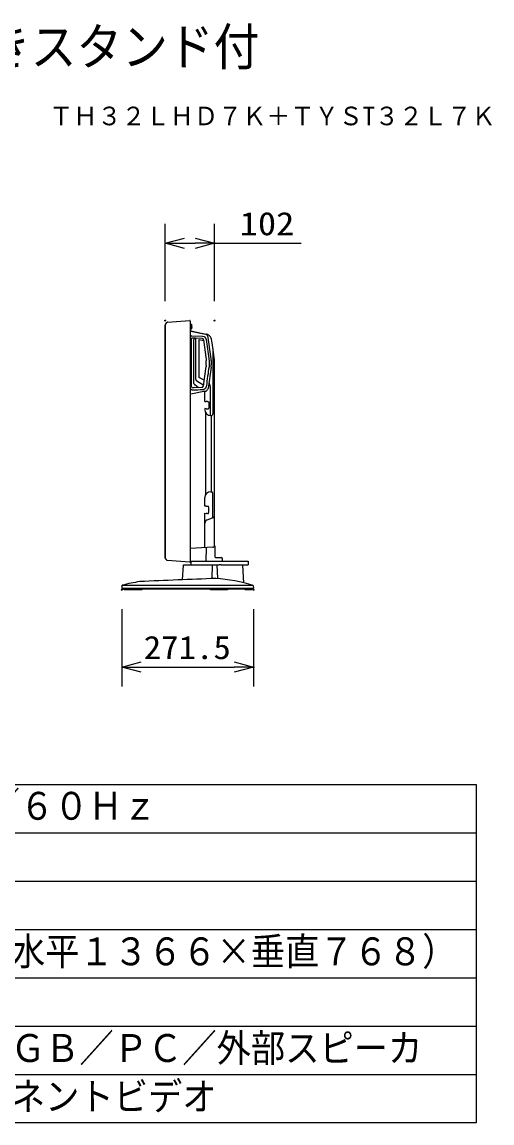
# Model space of a CAD drawing. Units: millimetres, scale not verified. Extents: x -62 to 64, y -56 to 57.
# Drawn here: x 15.6 to 64.2, y -56.5 to 57.4 of the extents above; entities that cross this region are included whole.
import ezdxf
from ezdxf.enums import TextEntityAlignment as Align

# ---------------------------------------------------------------- set-up
doc = ezdxf.new("R2010")
doc.units = ezdxf.units.MM
doc.header["$LTSCALE"] = 0.190265
doc.header["$PDMODE"] = 32
doc.header["$PDSIZE"] = 0.0951
for name, color, linetype in [('0-0_MOJI1', 2, 'Continuous'), ('0-1_TOUROKU', 1, 'Continuous'), ('0-2_GAIKEI', 1, 'Continuous'), ('0-3_WAKU', 3, 'Continuous'), ('0-4_DEFPOINTS', 7, 'Continuous')]:
    doc.layers.add(name, color=color, linetype=linetype)
doc.styles.add('ＭＳ ゴシック', font='')
doc.styles.get('ＭＳ ゴシック').set_extended_font_data('MS Gothic')

# ---------------------------------------------------------------- blocks, each defined once
blk = doc.blocks.new('_OPEN30')
at = {"layer": '0-4_DEFPOINTS'}
blk.add_line((0, 0), (-1, 0), dxfattribs=at)
blk.add_lwpolyline([(-1, 0.26795), (0, 0), (-1, -0.26795)], dxfattribs=at)

msp = doc.modelspace()

# ---------------------------------------------------------------- linework, layer by layer
at = {"layer": '0-2_GAIKEI', "color": 7}
for p, q in [((30.4175, 26.0922), (30.5656, 26.3047)), ((30.6407, 26.3472), (32.9382, 26.5062)), ((32.9874, 26.4566), (32.9874, 1.5765)), ((30.3996, 25.8706), (30.3996, 26.0418)), ((30.3996, 26.035), (30.3996, 25.8706)), ((32.9874, 25.6656), (33.1128, 25.6656)), ((33.0882, 25.4415), (33.1729, 25.4311)), ((33.1128, 25.6656), (33.1374, 25.6905)), ((33.1374, 25.9571), (33.1374, 25.9166)), ((33.1374, 25.897), (33.1374, 25.9166)), ((33.1374, 25.7805), (33.1374, 25.897)), ((33.1374, 25.7805), (33.1374, 25.745)), ((33.1374, 25.6905), (33.1374, 25.745)), ((33.1729, 25.4311), (34.6151, 25.1202)), ((35.4996, 3.27), (35.4996, 21.9373)), ((35.3105, 3.0703), (32.9874, 2.9435)), ((30.3996, 2.1618), (30.3996, 1.9604)), ((30.3996, 1.9853), (30.3996, 2.1618)), ((30.6025, 1.6878), (30.3996, 1.9604)), ((32.9339, 1.5266), (30.6025, 1.6878)), ((32.3115, 1.2602), (35.9797, 1.2602)), ((33.0863, 1.6099), (38.9562, 1.6099)), ((33.0863, 1.2602), (33.0863, 1.6099)), ((35.8897, 2.0105), (36.1898, 2.0105)), ((36.1898, 1.2602), (35.9797, 1.2602)), ((36.264, 1.9364), (36.1898, 2.0105)), ((36.1898, 1.2602), (38.9562, 1.2602)), ((36.264, 1.9364), (36.264, 1.6099)), ((38.3912, 1.2107), (38.4834, -0.6118)), ((38.9562, 1.6099), (38.9562, 1.435)), ((38.9562, 1.6099), (38.9562, 1.2602)), ((25.9116, -0.9435), (25.9011, -1.1782)), ((25.9116, -0.9435), (25.9611, -0.8678)), ((39.4903, -0.8822), (39.5069, -1.1782)), ((25.9505, -1.1782), (25.9505, -1.2281)), ((25.9505, -1.2281), (39.4576, -1.2281))]:
    msp.add_line(p, q, dxfattribs=at)
at = {"layer": '0-2_GAIKEI'}
for p, q in [((33.0423, 25.3958), (32.991, 25.3958)), ((34.5533, 25.0659), (33.0423, 25.3958)), ((33.0669, 24.5395), (33.0669, 19.7685)), ((33.1374, 24.9402), (34.2497, 24.9155)), ((33.4888, 24.6895), (33.2169, 24.6895)), ((33.4888, 24.6895), (33.314, 24.6895)), ((33.3634, 20.0094), (33.3634, 24.5385)), ((34.2086, 24.6646), (33.4888, 24.6895)), ((33.5735, 20.3993), (33.5735, 24.6865)), ((33.8895, 24.5644), (34.3645, 24.4655)), ((33.8895, 20.617), (33.8895, 24.5644)), ((34.2497, 24.9155), (34.4246, 24.8554)), ((34.3573, 24.5342), (34.4898, 23.5297)), ((34.4246, 24.8554), (34.5992, 24.6558)), ((34.5992, 24.6558), (34.6238, 24.566)), ((35.1289, 22.5624), (34.8288, 24.7709)), ((34.4898, 23.4943), (34.6238, 22.4775)), ((35.3177, 23.614), (35.3177, 17.2646)), ((34.3598, 19.763), (34.6238, 21.7519)), ((34.6238, 22.4775), (34.6399, 22.3433)), ((34.6399, 21.8933), (34.6238, 21.7519)), ((34.6399, 21.8933), (34.6399, 22.3433)), ((35.1289, 21.7027), (34.8288, 19.5013)), ((34.9151, 22.5181), (34.9242, 22.3433)), ((34.9242, 22.3433), (34.9242, 22.1173)), ((34.9242, 22.1173), (34.9242, 21.8933)), ((35.1429, 22.3683), (35.1289, 22.5624)), ((35.1289, 21.7027), (35.1429, 21.9182)), ((35.1429, 22.3683), (35.1429, 21.9182)), ((33.0669, 19.3654), (32.991, 19.4658)), ((34.1662, 19.5894), (33.2715, 19.5686)), ((33.4394, 19.8506), (33.4221, 19.8679)), ((33.7977, 19.5808), (33.4394, 19.8506)), ((34.3725, 19.811), (33.6714, 20.2273)), ((34.9118, 20.1102), (34.9893, 19.8418)), ((34.9893, 19.8418), (35.0399, 19.5784)), ((35.0414, 19.5718), (35.0493, 19.5417)), ((35.0493, 19.5417), (35.0493, 16.69)), ((33.0423, 18.8905), (32.991, 18.8905)), ((34.5533, 19.2153), (33.0423, 18.8905)), ((34.4898, 18.7898), (34.4898, 19.1763)), ((34.4898, 18.6396), (34.4898, 19.0403)), ((34.4898, 18.14), (34.4898, 18.7898)), ((34.4826, 18.1273), (34.608, 18.143)), ((34.608, 17.3929), (34.6576, 17.3929)), ((34.6576, 17.3929), (34.8694, 17.3929)), ((34.7668, 18.143), (34.7582, 18.143)), ((34.7668, 18.143), (34.7933, 18.143)), ((34.7933, 18.143), (34.8606, 18.143)), ((34.8606, 18.143), (34.8922, 18.0283)), ((34.908, 17.5781), (34.8694, 17.3929)), ((34.908, 17.5781), (34.8922, 17.5022)), ((34.908, 17.7672), (34.908, 17.5781)), ((34.5992, 8.5521), (34.5992, 16.9337)), ((35.0826, 16.689), (35.2436, 16.689)), ((35.1906, 8.8067), (35.1906, 16.689)), ((35.0898, 8.8067), (35.2507, 8.8067)), ((35.3248, 6.2918), (35.3248, 8.2311)), ((34.6151, 7.3148), (34.6647, 7.3148)), ((34.6647, 7.3148), (34.8765, 7.3148)), ((34.9151, 7.1296), (34.8765, 7.3148)), ((34.9151, 7.1296), (34.8993, 7.2055)), ((34.8993, 6.6794), (34.9151, 6.8559)), ((34.9151, 6.9405), (34.9151, 7.1296)), ((34.9151, 6.8559), (34.9151, 6.9405)), ((34.4898, 3.0255), (34.4898, 6.5804)), ((34.4898, 6.5804), (34.6151, 6.5647)), ((34.6647, 6.5647), (34.6151, 6.5647)), ((34.7653, 6.5647), (34.6647, 6.5647)), ((34.7181, 5.8929), (35.2712, 6.098)), ((34.7739, 6.5647), (34.7653, 6.5647)), ((34.7739, 6.5647), (34.8004, 6.5647)), ((34.8004, 6.5647), (34.8677, 6.5647)), ((34.8677, 6.5647), (34.8993, 6.6794)), ((34.6274, 1.6099), (34.6526, 3.0344)), ((35.2499, 1.2336), (35.2076, -0.1843)), ((35.8228, -0.1829), (35.7731, 1.2336)), ((25.9611, -0.8678), (39.4417, -0.8678)), ((25.9011, -1.1782), (39.5069, -1.1782)), ((26.1517, -1.3287), (26.1517, -1.2281)), ((27.9929, -1.3287), (26.1517, -1.3287)), ((27.9929, -1.2281), (27.9929, -1.3287)), ((35.0882, -1.3287), (35.0882, -1.2281)), ((36.8395, -1.3287), (35.0882, -1.3287)), ((36.8395, -1.2281), (36.8395, -1.3287)), ((38.6561, -1.3287), (38.6561, -1.2281)), ((39.0075, -1.3287), (38.6561, -1.3287)), ((39.2914, -1.3287), (39.0075, -1.3287)), ((39.2914, -1.2281), (39.2914, -1.3287)), ((39.4576, -1.2281), (39.4576, -1.1782))]:
    msp.add_line(p, q, dxfattribs=at)
at = {"layer": '0-2_GAIKEI', "color": 7}
for points in [[(32.9874, 26.4566), (32.9874, 26.4813), (32.9733, 26.4813), (32.9733, 26.4972), (32.9628, 26.4972), (32.9628, 26.5062), (32.9382, 26.5062)], [(30.3996, 25.8706), (30.3996, 2.1618), (30.3996, 25.8706)], [(33.1374, 25.9571), (33.1374, 26.0665), (33.1128, 26.0965), (32.9874, 26.0965)], [(32.9874, 25.4963), (32.998, 25.4804), (33.0474, 25.4557), (33.0882, 25.4415)], [(35.0247, 24.8802), (34.9646, 24.9296), (34.8745, 25.0055), (34.7899, 25.0549), (34.6752, 25.106), (34.6151, 25.1202)], [(35.2648, 23.9692), (35.1994, 24.4141), (35.1906, 24.5555), (35.1748, 24.6048), (35.1392, 24.6808), (35.1148, 24.755), (35.0651, 24.815), (35.0247, 24.8802), (34.9646, 24.9296)], [(35.4996, 21.9373), (35.4996, 22.3786), (35.4906, 22.4528), (35.2648, 23.9692)], [(35.5543, 2.021), (35.5383, 3.1618), (35.4905, 3.2106)], [(32.1859, -0.3028), (32.2762, 1.2107), (32.2762, 1.2358), (32.2866, 1.2358), (32.2866, 1.246), (32.3115, 1.246), (32.3115, 1.2602)], [(35.5543, 2.021), (35.5791, 2.0105), (35.8897, 2.0105)], [(35.8897, 2.0105), (36.1898, 2.0105), (36.264, 1.9364)], [(38.342, 1.2602), (38.342, 1.246), (38.3666, 1.246), (38.3806, 1.2358), (38.3806, 1.2198), (38.3912, 1.2107)]]:
    msp.add_lwpolyline(points, dxfattribs=at)
at = {"layer": '0-2_GAIKEI'}
for points in [[(34.8288, 24.7709), (34.8288, 24.7956), (34.8041, 24.8557), (34.7689, 24.9211), (34.7282, 24.9651), (34.6788, 25.0198), (34.6188, 25.0551), (34.5533, 25.0659)], [(34.6238, 24.566), (34.6647, 24.3152), (34.6998, 24.0646), (34.7245, 23.8297), (34.7653, 23.5791), (34.8004, 23.3284), (34.8393, 23.0795), (34.864, 22.829), (34.8993, 22.5781), (34.9151, 22.5181)], [(34.4898, 23.5297), (34.4987, 23.4943), (34.4898, 23.4943)], [(34.9279, 21.9182), (34.9188, 21.7433), (34.8782, 21.4926), (34.8429, 21.2421), (34.8182, 20.9913), (34.7776, 20.7512), (34.744, 20.5023), (34.7034, 20.2516), (34.6788, 20.0009), (34.6436, 19.7502), (34.6274, 19.6904), (34.5533, 19.5013), (34.3434, 19.3512), (34.2533, 19.3406)], [(34.4387, 20.3257), (34.2144, 20.4423), (33.9884, 20.5517), (33.8895, 20.617)], [(33.1924, 19.3), (33.0669, 19.3654), (32.991, 19.4658)], [(34.5533, 19.2153), (34.6188, 19.2259), (34.6788, 19.2647), (34.7282, 19.3), (34.7689, 19.3654), (34.8041, 19.4148), (34.8288, 19.4908), (34.8288, 19.5013)], [(33.3266, 19.3159), (33.217, 19.3), (33.1924, 19.3)], [(33.5031, 19.3159), (33.3266, 19.3159), (33.217, 19.3)], [(34.2533, 19.3406), (34.0027, 19.3406), (33.7519, 19.3247), (33.5031, 19.3159), (33.3266, 19.3159)], [(34.608, 17.3929), (34.4826, 17.4015), (34.4826, 17.289)], [(34.7582, 18.143), (34.6576, 18.143), (34.608, 18.143)], [(34.8922, 18.0283), (34.908, 17.8517), (34.908, 17.7672)], [(35.3177, 17.2646), (35.3088, 17.0051), (35.3088, 16.8886)], [(35.3088, 17.0051), (35.3088, 16.8886), (35.2436, 16.689)], [(34.6151, 7.3148), (34.4898, 7.3061), (34.4898, 8.2067)], [(35.3159, 8.4907), (35.3159, 8.6072), (35.2507, 8.8067)], [(35.3248, 8.2311), (35.3159, 8.4907), (35.3159, 8.6072)]]:
    msp.add_lwpolyline(points, dxfattribs=at)
at = {"layer": '0-2_GAIKEI', "color": 7}
for centre, radius, start, end in [((30.6477, 26.2475), 0.1, 93.95881, 145.11992), ((30.4996, 26.035), 0.1, 145.11992, 180), ((35.2996, 3.27), 0.2, 273.12406, 0), ((32.9374, 1.5765), 0.05, 266.04507, 0), ((30.0031, -15.8331), 15.5016, 98.29422, 105.11445), ((65.8555, -819.2777), 819.6695, 92.11428, 92.66339), ((34.2573, -18.3591), 18.2435, 73.33108, 85.73018)]:
    msp.add_arc(centre, radius, start, end, dxfattribs=at)
at = {"layer": '0-2_GAIKEI'}
for centre, radius, start, end in [((33.1374, 24.7902), 0.15, 90, 180), ((33.2169, 24.5395), 0.15, 90, 180), ((33.5134, 24.5385), 0.15, 88.02358, 180), ((34.2086, 24.5146), 0.15, 7.51102, 90), ((33.2669, 19.7685), 0.2, 180, 271.33018), ((33.5634, 20.0094), 0.2, 180, 225.04384), ((33.7735, 20.3993), 0.2, 180, 239.29345), ((34.1616, 19.7893), 0.2, 271.33018, 352.44089), ((35.1381, 19.5973), 0.1, 190.87866, 194.73032), ((35.0826, 17.289), 0.6, 180, 270), ((35.0898, 8.2067), 0.6, 90, 180), ((34.8398, 5.5647), 0.35, 110.34556, 180), ((35.0748, 6.2918), 0.25, 290.34556, 0), ((35.1496, 6.4262), 0.35, 290.34556, 0)]:
    msp.add_arc(centre, radius, start, end, dxfattribs=at)
at = {"layer": '0-3_WAKU'}
for p, q in [((30.3996, 28.5062), (30.3996, 36.5062)), ((35.4996, 28.5062), (35.4996, 36.5062)), ((32.3996, 34.5062), (33.4996, 34.5062)), ((35.4996, 34.5062), (44.4519, 34.5062)), ((25.9011, -3.3354), (25.9011, -11.3354)), ((39.5069, -3.3354), (39.5069, -11.3354)), ((27.9011, -9.3354), (37.507, -9.3354))]:
    msp.add_line(p, q, dxfattribs=at)
at = {"layer": '0-3_WAKU', "color": 4}
for p, q in [((-62.4859, -21.4922), (62.5138, -21.4922)), ((62.5138, -21.4922), (62.5138, -56.4921)), ((62.5138, -56.4921), (-62.4859, -56.4921))]:
    msp.add_line(p, q, dxfattribs=at)
at = {"layer": '0-3_WAKU', "color": 1}
for p, q in [((-62.4859, -26.4922), (62.5138, -26.4922)), ((-62.4859, -31.4922), (62.5138, -31.4922)), ((-62.4859, -36.4921), (62.5138, -36.4921)), ((-62.4859, -41.4921), (62.5138, -41.4921)), ((-62.4859, -46.4921), (62.5138, -46.4921)), ((-62.4859, -51.4921), (62.5138, -51.4921))]:
    msp.add_line(p, q, dxfattribs=at)
at = {"layer": '0-4_DEFPOINTS'}
for p in [(35.4996, 34.5062), (30.3996, 26.5062), (35.4996, 26.5062), (25.9011, -1.3354), (39.5069, -1.3354), (39.5069, -9.3354)]:
    msp.add_point(p, dxfattribs=at)

# ---------------------------------------------------------------- block references
at = {"layer": '0-3_WAKU', "xscale": 2, "yscale": 2, "rotation": 180}
for p in [(30.3996, 34.5062), (25.9011, -9.3354)]:
    msp.add_blockref('_OPEN30', p, dxfattribs=at)
at = {"layer": '0-3_WAKU', "xscale": 2, "yscale": 2}
for p in [(35.4996, 34.5062), (39.5069, -9.3354)]:
    msp.add_blockref('_OPEN30', p, dxfattribs=at)

# ---------------------------------------------------------------- texts
at = {"layer": '0-0_MOJI1', "style": 'ＭＳ ゴシック', "width": 0.9}
for s, height, p in [('液晶ディスプレイ据置きスタンド付', 3.849, (-35.4859, 51.7675)), ('ＡＣ１００Ｖ\u3000５０／６０Ｈｚ ', 2.886, (-20.0554, -25.991)), ('１０４９０８８画素（水平１３６６×垂直７６８）', 2.886, (-20.986, -41.0473)), ('ビデオ／Ｓビデオ／ＲＧＢ／ＰＣ／外部スピーカ', 2.886, (-20.986, -51.0472)), ('ＬＣＤ制御、コンポーネントビデオ', 2.886, (-20.986, -56.0472))]:
    msp.add_text(s, height=height, dxfattribs=at).set_placement(p, align=Align.BOTTOM_LEFT)
at = {"layer": '0-1_TOUROKU', "style": 'ＭＳ ゴシック', "width": 0.95}
msp.add_text('ＴＨ３２ＬＨＤ７Ｋ＋ＴＹＳT３２Ｌ７Ｋ', height=1.924, dxfattribs=at).set_placement((18.3996, 46.1376), align=Align.BOTTOM_LEFT)
at = {"layer": '0-3_WAKU', "style": 'ＭＳ ゴシック'}
for s, width, p in [('102', 1.15, (38.0886, 34.6158)), ('271.5', 1.1, (28.1765, -9.2258))]:
    msp.add_text(s, height=2.405, dxfattribs=dict(at, width=width)).set_placement(p, align=Align.BOTTOM_LEFT)

doc.saveas('drawing.dxf')
